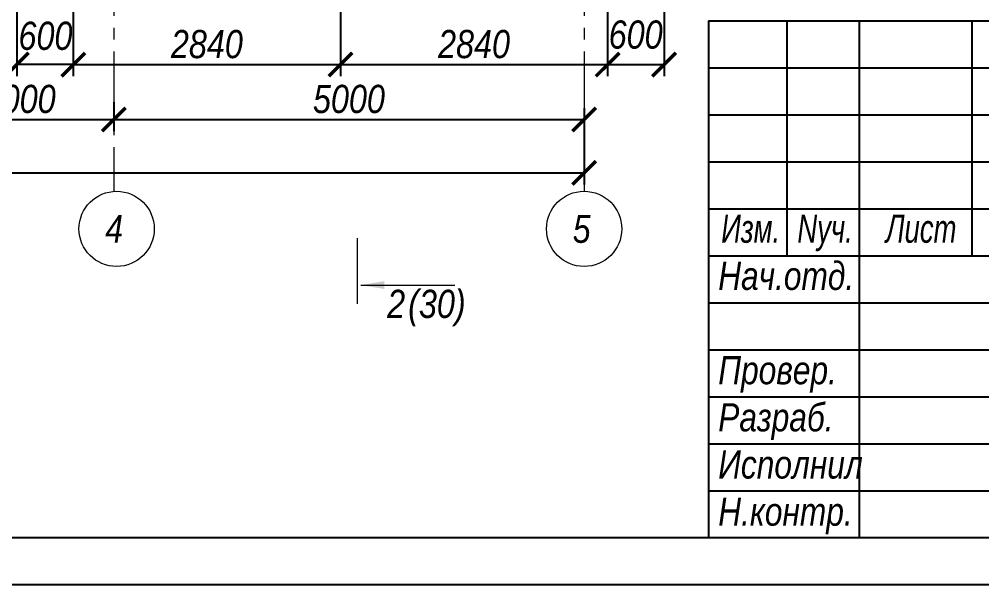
# Model space of a CAD drawing. Header units: millimetres. Extents: x 1582001 to 3303937, y 226471 to 491235.
# Drawn here: x 1765672 to 1775904, y 291255 to 297271 of the extents above; entities that cross this region are included whole.
import ezdxf
from ezdxf.enums import TextEntityAlignment as Align

# ---------------------------------------------------------------- set-up
doc = ezdxf.new("R2010")
doc.units = ezdxf.units.MM
doc.linetypes.add('CENTER', pattern=[50.8, 31.75, -6.35, 6.35, -6.35])
doc.layers.get('Defpoints').update_dxf_attribs({"color": 255, "lineweight": 30})
doc.layers.add('Оси', color=251, linetype='CENTER', lineweight=9)
doc.layers.add('Размеры', color=7, linetype='Continuous', lineweight=18)
doc.layers.add('Формуляр', color=138, linetype='Continuous')
doc.styles.add('GOST 2.304', font='ARIALNI.TTF', dxfattribs={"width": 0.98, "height": 300})
doc.styles.get("Standard").update_dxf_attribs({"font": 'ARIALNI.TTF', "height": 300})
doc.styles.add('STYLE1', font='ARIALNI.TTF', dxfattribs={"height": 300})
doc.dimstyles.new('ISO-25', dxfattribs={"dimscale": 100, "dimtxt": 2.5, "dimasz": 2.5, "dimexe": 1.25, "dimexo": 0.625, "dimtad": 1, "dimdec": 0, "dimtxsty": 'Standard', "dimblk": 'ARCHTICK', "dimcen": 2.5, "dimadec": 0, "dimazin": 0, "dimtfac": 1, "dimtdec": 0, "dimtmove": 0, "dimatfit": 3, "dimfxl": 0, "dimarcsym": 0})

# ---------------------------------------------------------------- blocks, each defined once
blk = doc.blocks.new('_ArchTick')
at = {"color": 0, "linetype": 'ByBlock', "const_width": 0.15}
blk.add_lwpolyline([(-0.5, -0.5), (0.5, 0.5)], dxfattribs=at)
blk = doc.blocks.new('*D1698')
at = {"layer": 'Defpoints', "color": 0, "lineweight": -3, "ltscale": 100, "transparency": 16777216}
for p in [(1765647, 301477), (1766247, 300707), (1765647, 296789)]:
    blk.add_point(p, dxfattribs=at)
at = {"layer": 'Размеры', "color": 0, "lineweight": -2, "ltscale": 100, "transparency": 16777216}
for p, q in [((1765647, 301414), (1765647, 296664)), ((1766247, 300645), (1766247, 296664)), ((1766247, 296789), (1765647, 296789))]:
    blk.add_line(p, q, dxfattribs=at)
at = {"layer": 'Размеры', "color": 0, "lineweight": -2, "ltscale": 100, "transparency": 16777216, "xscale": 250, "yscale": 250, "zscale": 250, "rotation": 180}
blk.add_blockref('_ArchTick', (1765647, 296789), dxfattribs=at)
at = {"layer": 'Размеры', "color": 0, "lineweight": -2, "ltscale": 100, "transparency": 16777216, "xscale": 250, "yscale": 250, "zscale": 250}
blk.add_blockref('_ArchTick', (1766247, 296789), dxfattribs=at)
at = {"layer": 'Размеры', "color": 0, "ltscale": 100, "transparency": 16777216, "insert": (1765951, 297093), "char_height": 300, "attachment_point": 5}
blk.add_mtext('600', dxfattribs=at)
blk = doc.blocks.new('*D1699')
at = {"layer": 'Defpoints', "color": 0, "lineweight": -3, "ltscale": 100, "transparency": 16777216}
for p in [(1766247, 299998), (1769087, 299517), (1769087, 296789)]:
    blk.add_point(p, dxfattribs=at)
at = {"layer": 'Размеры', "color": 0, "lineweight": -2, "ltscale": 100, "transparency": 16777216}
for p, q in [((1766247, 299936), (1766247, 296664)), ((1769087, 299455), (1769087, 296664)), ((1766247, 296789), (1769087, 296789))]:
    blk.add_line(p, q, dxfattribs=at)
at = {"layer": 'Размеры', "color": 0, "lineweight": -2, "ltscale": 100, "transparency": 16777216, "xscale": 250, "yscale": 250, "zscale": 250, "rotation": 180}
blk.add_blockref('_ArchTick', (1766247, 296789), dxfattribs=at)
at = {"layer": 'Размеры', "color": 0, "lineweight": -2, "ltscale": 100, "transparency": 16777216, "xscale": 250, "yscale": 250, "zscale": 250}
blk.add_blockref('_ArchTick', (1769087, 296789), dxfattribs=at)
at = {"layer": 'Размеры', "color": 0, "ltscale": 100, "transparency": 16777216, "insert": (1767667, 297005), "char_height": 300, "attachment_point": 5}
blk.add_mtext('2840', dxfattribs=at)
blk = doc.blocks.new('*D1700')
at = {"layer": 'Defpoints', "color": 0, "lineweight": -3, "ltscale": 100, "transparency": 16777216}
for p in [(1771927, 299360), (1772527, 299360), (1772527, 296789)]:
    blk.add_point(p, dxfattribs=at)
at = {"layer": 'Размеры', "color": 0, "lineweight": -2, "ltscale": 100, "transparency": 16777216}
for p, q in [((1771927, 299298), (1771927, 296664)), ((1772527, 299298), (1772527, 296664)), ((1771927, 296789), (1772527, 296789))]:
    blk.add_line(p, q, dxfattribs=at)
at = {"layer": 'Размеры', "color": 0, "lineweight": -2, "ltscale": 100, "transparency": 16777216, "xscale": 250, "yscale": 250, "zscale": 250, "rotation": 180}
blk.add_blockref('_ArchTick', (1771927, 296789), dxfattribs=at)
at = {"layer": 'Размеры', "color": 0, "lineweight": -2, "ltscale": 100, "transparency": 16777216, "xscale": 250, "yscale": 250, "zscale": 250}
blk.add_blockref('_ArchTick', (1772527, 296789), dxfattribs=at)
at = {"layer": 'Размеры', "color": 0, "ltscale": 100, "transparency": 16777216, "insert": (1772225, 297106), "char_height": 300, "attachment_point": 5}
blk.add_mtext('600', dxfattribs=at)
blk = doc.blocks.new('*D1710')
at = {"layer": 'Defpoints', "color": 0, "lineweight": -3, "ltscale": 100, "transparency": 16777216}
for p in [(1769087, 299517), (1771927, 298307), (1771927, 296789)]:
    blk.add_point(p, dxfattribs=at)
at = {"layer": 'Размеры', "color": 0, "lineweight": -2, "ltscale": 100, "transparency": 16777216}
for p, q in [((1769087, 299455), (1769087, 296664)), ((1771927, 298245), (1771927, 296664)), ((1769087, 296789), (1771927, 296789))]:
    blk.add_line(p, q, dxfattribs=at)
at = {"layer": 'Размеры', "color": 0, "lineweight": -2, "ltscale": 100, "transparency": 16777216, "xscale": 250, "yscale": 250, "zscale": 250, "rotation": 180}
blk.add_blockref('_ArchTick', (1769087, 296789), dxfattribs=at)
at = {"layer": 'Размеры', "color": 0, "lineweight": -2, "ltscale": 100, "transparency": 16777216, "xscale": 250, "yscale": 250, "zscale": 250}
blk.add_blockref('_ArchTick', (1771927, 296789), dxfattribs=at)
at = {"layer": 'Размеры', "color": 0, "ltscale": 100, "transparency": 16777216, "insert": (1770507, 297005), "char_height": 300, "attachment_point": 5}
blk.add_mtext('2840', dxfattribs=at)
blk = doc.blocks.new('*D1761')
at = {"layer": 'Defpoints', "color": 0, "lineweight": -3, "ltscale": 100, "transparency": 16777216}
for p in [(1764677, 296450), (1766677, 296450), (1766677, 296205)]:
    blk.add_point(p, dxfattribs=at)
at = {"layer": 'Размеры', "color": 0, "lineweight": -2, "ltscale": 100, "transparency": 16777216}
for p, q in [((1764677, 296388), (1764677, 296080)), ((1766677, 296388), (1766677, 296080)), ((1764677, 296205), (1766677, 296205))]:
    blk.add_line(p, q, dxfattribs=at)
at = {"layer": 'Размеры', "color": 0, "lineweight": -2, "ltscale": 100, "transparency": 16777216, "xscale": 250, "yscale": 250, "zscale": 250, "rotation": 180}
blk.add_blockref('_ArchTick', (1764677, 296205), dxfattribs=at)
at = {"layer": 'Размеры', "color": 0, "lineweight": -2, "ltscale": 100, "transparency": 16777216, "xscale": 250, "yscale": 250, "zscale": 250}
blk.add_blockref('_ArchTick', (1766677, 296205), dxfattribs=at)
at = {"layer": 'Размеры', "color": 0, "ltscale": 100, "transparency": 16777216, "insert": (1765677, 296421), "char_height": 300, "attachment_point": 5}
blk.add_mtext('2000', dxfattribs=at)
blk = doc.blocks.new('*D1762')
at = {"layer": 'Defpoints', "color": 0, "lineweight": -3, "ltscale": 100, "transparency": 16777216}
for p in [(1766677, 296388), (1771677, 296388), (1771677, 296205)]:
    blk.add_point(p, dxfattribs=at)
at = {"layer": 'Размеры', "color": 0, "lineweight": -2, "ltscale": 100, "transparency": 16777216}
for p, q in [((1766677, 296325), (1766677, 296080)), ((1771677, 296325), (1771677, 296080)), ((1766677, 296205), (1771677, 296205))]:
    blk.add_line(p, q, dxfattribs=at)
at = {"layer": 'Размеры', "color": 0, "lineweight": -2, "ltscale": 100, "transparency": 16777216, "xscale": 250, "yscale": 250, "zscale": 250, "rotation": 180}
blk.add_blockref('_ArchTick', (1766677, 296205), dxfattribs=at)
at = {"layer": 'Размеры', "color": 0, "lineweight": -2, "ltscale": 100, "transparency": 16777216, "xscale": 250, "yscale": 250, "zscale": 250}
blk.add_blockref('_ArchTick', (1771677, 296205), dxfattribs=at)
at = {"layer": 'Размеры', "color": 0, "ltscale": 100, "transparency": 16777216, "insert": (1769177, 296421), "char_height": 300, "attachment_point": 5}
blk.add_mtext('5000', dxfattribs=at)
blk = doc.blocks.new('*D1765')
at = {"layer": 'Defpoints', "color": 0, "lineweight": -3, "ltscale": 100, "transparency": 16777216}
for p in [(1756727, 296257), (1771677, 296257), (1771677, 295638)]:
    blk.add_point(p, dxfattribs=at)
at = {"layer": 'Размеры', "color": 0, "lineweight": -2, "ltscale": 100, "transparency": 16777216}
for p, q in [((1756727, 296195), (1756727, 295513)), ((1771677, 296195), (1771677, 295513)), ((1756727, 295638), (1771677, 295638))]:
    blk.add_line(p, q, dxfattribs=at)
at = {"layer": 'Размеры', "color": 0, "lineweight": -2, "ltscale": 100, "transparency": 16777216, "xscale": 250, "yscale": 250, "zscale": 250, "rotation": 180}
blk.add_blockref('_ArchTick', (1756727, 295638), dxfattribs=at)
at = {"layer": 'Размеры', "color": 0, "lineweight": -2, "ltscale": 100, "transparency": 16777216, "xscale": 250, "yscale": 250, "zscale": 250}
blk.add_blockref('_ArchTick', (1771677, 295638), dxfattribs=at)
at = {"layer": 'Размеры', "color": 0, "ltscale": 100, "transparency": 16777216, "insert": (1764202, 295854), "char_height": 300, "attachment_point": 5}
blk.add_mtext('14950', dxfattribs=at)

msp = doc.modelspace()

# ---------------------------------------------------------------- linework, layer by layer
at = {"layer": 'Оси', "ltscale": 20}
for p, q in [((1766677.3, 317247.4), (1766677.3, 295441.3)), ((1771677.3, 317247.4), (1771677.3, 295441.3))]:
    msp.add_line(p, q, dxfattribs=at)
at = {"layer": 'Оси', "linetype": 'Continuous', "ltscale": 100}
for centre in [(1766707.3, 295041.3), (1766707.3, 295041.3), (1771677.3, 295041.3), (1771677.3, 295041.3)]:
    msp.add_circle(centre, 400, dxfattribs=at)
at = {"layer": 'Размеры', "linetype": 'Continuous', "ltscale": 100}
for p, q in [((1769268.6, 294243.3), (1769268.6, 294943.3)), ((1769303.6, 294443.3), (1770303.6, 294443.3))]:
    msp.add_line(p, q, dxfattribs=at)
msp.add_solid([(1769303.6, 294443.3), (1769553.9, 294485.2), (1769553.9, 294401.4)], dxfattribs=at)
at = {"layer": 'Формуляр', "color": 0}
for p, q in [((1773000.5, 297255.1), (1773000.5, 291755.1)), ((1773000.5, 297255.1), (1791500.5, 297255.1)), ((1773832.4, 297255.1), (1773832.4, 294755.1)), ((1774600.5, 297255.1), (1774600.5, 291755.1)), ((1775800.5, 297255.1), (1775800.5, 294755.1)), ((1773000.5, 296755.1), (1779500.5, 296755.1)), ((1773000.5, 296255.1), (1791500.5, 296255.1)), ((1773000.5, 295755.1), (1779500.5, 295755.1)), ((1773000.5, 295255.1), (1779500.5, 295255.1)), ((1773000.5, 294755.1), (1791500.5, 294755.1)), ((1773000.5, 294255.1), (1779500.5, 294255.1)), ((1773000.5, 293755.1), (1779500.5, 293755.1)), ((1773000.5, 293255.1), (1779500.5, 293255.1)), ((1773000.5, 292755.1), (1779500.5, 292755.1)), ((1773000.5, 292255.1), (1779500.5, 292255.1))]:
    msp.add_line(p, q, dxfattribs=at)
for points in [[(1750000.6, 320955), (1792000.5, 320955), (1792000.5, 291255.1), (1750000.6, 291255.1)], [(1752000.6, 291755.1), (1752000.6, 320444.9), (1791500.5, 320444.9), (1791500.5, 291755.1)]]:
    msp.add_lwpolyline(points, close=True, dxfattribs=at)

# ---------------------------------------------------------------- texts
at = {"layer": 'Оси', "linetype": 'Continuous', "ltscale": 100, "style": 'GOST 2.304'}
for s, p in [('4', (1766681, 295041.3)), ('5', (1771651, 295041.3))]:
    msp.add_text(s, height=297.2, dxfattribs=at).set_placement(p, align=Align.MIDDLE_CENTER)
at = {"layer": 'Размеры', "linetype": 'Continuous', "ltscale": 100}
for s, p in [('2', (1769583.6, 294093.3)), ('(30)', (1769806.7, 294093.3))]:
    msp.add_text(s, height=300, dxfattribs=at).set_placement(p)
at = {"layer": 'Формуляр', "color": 0, "style": 'STYLE1'}
for s, width, p in [('Изм.', 0.85, (1773134.7, 294893.1)), ('Nуч.', 0.85, (1773944.1, 294893.1)), ('Лист', 0.85, (1774883.6, 294893.1)), ('Нач.отд.', 0.98, (1773102.8, 294391.5)), ('Провер.', 0.98, (1773102.8, 293388.1)), ('Разраб.', 0.98, (1773102.8, 292886.5)), ('Исполнил', 0.98, (1773102.8, 292384.8)), ('Н.контр.', 0.98, (1773102.8, 291883.2))]:
    msp.add_text(s, height=300, dxfattribs=dict(at, width=width)).set_placement(p)

# ---------------------------------------------------------------- dimensions: what is measured, and where the dimension line sits
at = {"layer": 'Размеры', "ltscale": 100}
for base, p1, p2, picture, middle in [((1765647.3, 296789.5), (1766247.3, 300707.4), (1765647.3, 301476.6), '*D1698', (1765951, 297093.4)), ((1772527.3, 296789.5), (1771927.3, 299360.3), (1772527.3, 299360.3), '*D1700', (1772224.8, 297106.3))]:
    dim = msp.add_linear_dim(base=base, p1=p1, p2=p2, dimstyle='ISO-25', override={"dimlfac": 1, "dimtxsty": 'Standard', "dimblk1": 'ArchTick', "dimblk2": 'ArchTick', "dimsah": 1, "dimtmove": 2, "dimtolj": 0}, dxfattribs=at)
    dim.commit()
    dim.dimension.update_dxf_attribs({"geometry": picture, "text_midpoint": middle, "dimtype": 160})
for base, p1, p2, override, picture, middle in [((1769087.3, 296789.5), (1766247.3, 299998.1), (1769087.3, 299517.4), {"dimscale": 100, "dimlfac": 1, "dimtxsty": 'Standard', "dimblk1": 'ArchTick', "dimblk2": 'ArchTick', "dimsah": 1, "dimtmove": 0, "dimtolj": 0}, '*D1699', (1767667.3, 297005.2)), ((1771927.3, 296789.5), (1769087.3, 299517.4), (1771927.3, 298307.4), {"dimscale": 100}, '*D1710', (1770507.3, 297005.2)), ((1766677.3, 296204.9), (1764677.3, 296450.4), (1766677.3, 296450.4), {"dimscale": 100}, '*D1761', (1765677.3, 296420.5)), ((1771677.3, 296204.9), (1766677.3, 296387.9), (1771677.3, 296387.9), {"dimscale": 100}, '*D1762', (1769177.3, 296420.5)), ((1771677.3, 295637.8), (1756727.3, 296257.4), (1771677.3, 296257.4), {"dimscale": 100, "dimlfac": 1, "dimtxsty": 'Standard', "dimblk1": 'ArchTick', "dimblk2": 'ArchTick', "dimsah": 1, "dimtmove": 0, "dimtolj": 0}, '*D1765', (1764202.3, 295853.5))]:
    dim = msp.add_linear_dim(base=base, p1=p1, p2=p2, dimstyle='ISO-25', override=override, dxfattribs=at)
    dim.commit()
    dim.dimension.update_dxf_attribs({"geometry": picture, "text_midpoint": middle})

doc.saveas('drawing.dxf')
